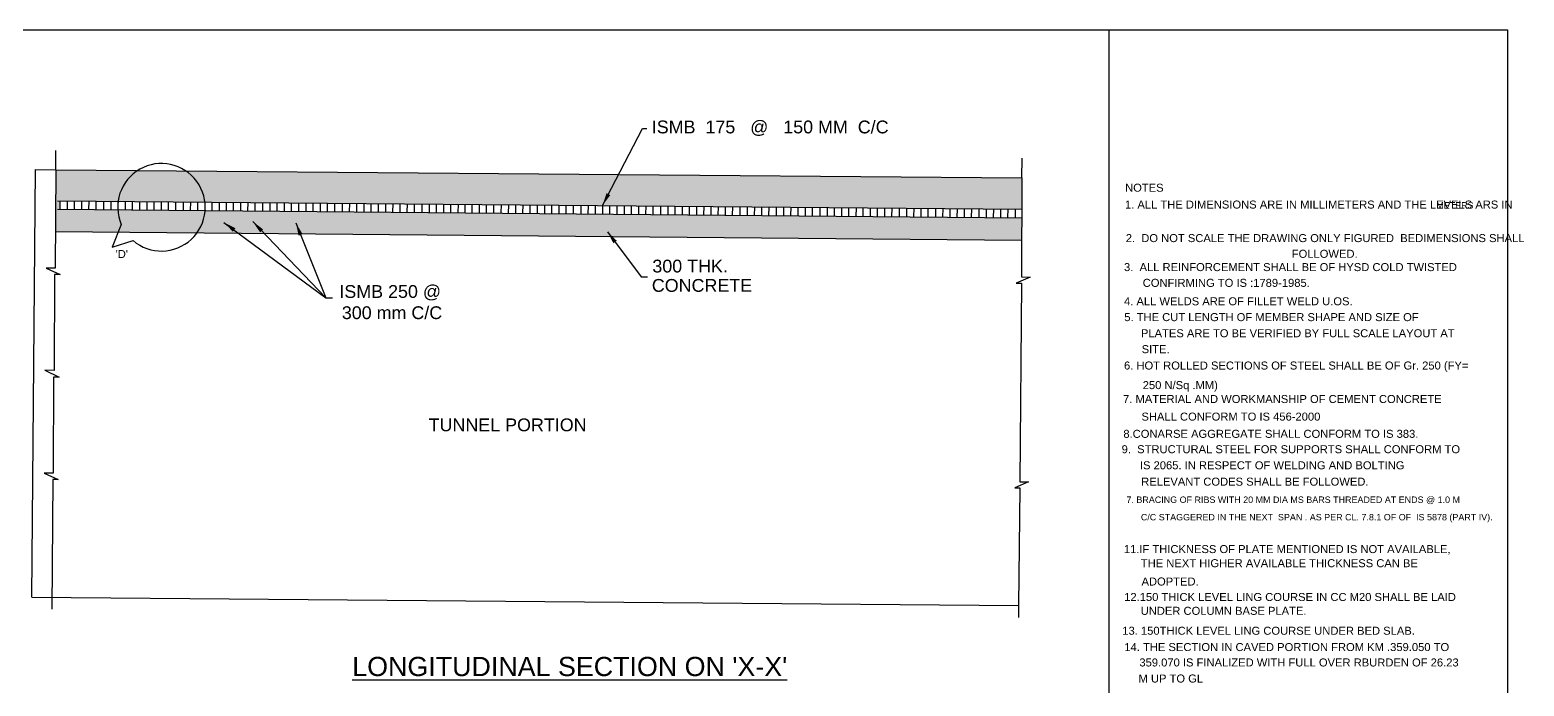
# Model space of a CAD drawing. Header units: millimetres. Extents: x -6546240 to -6538541, y 11661302 to 11667058.
# Drawn here: x -6543210 to -6538541, y 11665008 to 11667058 of the extents above; entities that cross this region are included whole.
import ezdxf

# ---------------------------------------------------------------- set-up
doc = ezdxf.new("R2010")
doc.units = ezdxf.units.MM
doc.header["$MEASUREMENT"] = 0
doc.layers.add('DIMENSION', color=7, linetype='Continuous')
doc.layers.add('TEXT', color=7, linetype='Continuous')
doc.styles.get("Standard").update_dxf_attribs({"font": 'arial.ttf', "height": 25})
doc.dimstyles.get("Standard").update_dxf_attribs({"dimtxt": 200, "dimasz": 110, "dimexe": 0.18, "dimexo": 0.0625, "dimgap": 0.09, "dimtad": 0, "dimtih": 1, "dimtoh": 1, "dimdec": 0, "dimzin": 0, "dimdsep": 46, "dimtxsty": 'Standard', "dimblk": 'OBLIQUE', "dimcen": 0.09, "dimse1": 1, "dimse2": 1, "dimadec": 0, "dimazin": 0, "dimtfac": 1, "dimtdec": 0, "dimtofl": 0, "dimtmove": 0, "dimatfit": 3, "dimfxl": 1, "dimtolj": 1, "dimtzin": 0, "dimarcsym": 0})

# ---------------------------------------------------------------- blocks, each defined once
blk = doc.blocks.new('_Oblique')
at = {"color": 0, "linetype": 'ByBlock', "lineweight": -2}
blk.add_line((-0.5, -0.5), (0.5, 0.5), dxfattribs=at)

msp = doc.modelspace()

# ---------------------------------------------------------------- hatches: boundary and pattern name
at = {"layer": 'DIMENSION'}
h = msp.add_hatch(dxfattribs=at)
h.set_pattern_fill('AR-CONC', color=0, scale=0.4, style=0)
h.set_pattern_definition([(50, (0, 0), (2.8690407304, -0.25100853993), [0.3, -3.3]), (355, (0, 0), (-0.55500533445, 3.0087685348), [0.24, -2.64]), (100.4514, (0.239, -0.021), (2.31403752686, 2.75775816824), [0.25496076, -2.804568448]), (46.1842, (0, 0.8), (4.2689641945, -0.6620760573), [0.45, -4.95]), (96.6356, (0.3557, 0.745), (3.7386508222, 3.8964714836), [0.382441152, -4.206852]), (351.1842, (0, 0.8), (3.7386477805, 3.8964744037), [0.36, -3.96]), (21, (0.4, 0.6), (2.38762820847, -1.61047556266), [0.3, -3.3]), (326, (0.4, 0.6), (0.9732613277, 2.9006001802), [0.24, -2.64]), (71.4514, (0.599, 0.4658), (3.3608905143, 1.29012198684), [0.25496076, -2.804568448]), (37.5, (0, 0), (0.04863942127, 1.331575415325), [0, -2.608, 0, -2.68, 0, -2.65]), (7.5, (0, 0), (1.05227814977, 1.57764684753), [0, -1.528, 0, -2.548, 0, -1.01]), (327.5, (-0.892, 0), (2.13528974469, -0.09021948694), [0, -1, 0, -3.12, 0, -4.14]), (317.5, (-1.292, 0), (2.33274467737, 0.40041992933), [0, -1.3, 0, -2.072, 0, -2.94])])
h.paths.add_polyline_path([(-6540110.5, 11666595.3), (-6542723, 11666617.5, -0.219618), (-6542662.9, 11666519.9), (-6540111, 11666497.4)])
h.paths.add_polyline_path([(-6540111.2, 11666471.1), (-6542662.3, 11666493.6, -0.137359), (-6542687.4, 11666424.2), (-6540111.5, 11666401.3)])
h.paths.add_polyline_path([(-6542872.4, 11666618.8), (-6543129.1, 11666621), (-6543130.1, 11666428.2), (-6542933.7, 11666426.4), (-6542924.5, 11666450, -0.087087), (-6542935.3, 11666496), (-6543115.9, 11666497.6), (-6543115.7, 11666523.9), (-6542934.2, 11666522.3, -0.219455)])
h.paths.add_polyline_path([(-6542723, 11666617.5), (-6542872.4, 11666618.8, 0.219455), (-6542934.2, 11666522.3), (-6542662.9, 11666519.9, 0.219618)])
h.paths.add_polyline_path([(-6542662.3, 11666493.6), (-6542935.3, 11666496, 0.087087), (-6542924.5, 11666450), (-6542933.7, 11666426.4), (-6542687.4, 11666424.2, 0.137359)])
h = msp.add_hatch(dxfattribs=at)
h.set_pattern_fill('AR-CONC', color=0, scale=0.2, style=0)
h.set_pattern_definition([(50, (0, 0), (1.4345203652, -0.12550426997), [0.15, -1.65]), (355, (0, 0), (-0.27750266723, 1.5043842674), [0.12, -1.32]), (100.4514, (0.1195, -0.0105), (1.15701876343, 1.37887908412), [0.12748038, -1.402284224]), (46.1842, (0, 0.4), (2.13448209725, -0.33103802866), [0.225, -2.475]), (96.6356, (0.1779, 0.3724), (1.8693254111, 1.9482357418), [0.191220576, -2.103426]), (351.1842, (0, 0.4), (1.86932389027, 1.94823720185), [0.18, -1.98]), (21, (0.2, 0.3), (1.19381410424, -0.80523778133), [0.15, -1.65]), (326, (0.2, 0.3), (0.48663066384, 1.4503000901), [0.12, -1.32]), (71.4514, (0.2995, 0.2329), (1.68044525716, 0.64506099342), [0.12748038, -1.402284224]), (37.5, (0, 0), (0.024319710635, 0.665787707663), [0, -1.304, 0, -1.34, 0, -1.325]), (7.5, (0, 0), (0.526139074884, 0.788823423765), [0, -0.764, 0, -1.274, 0, -0.505]), (327.5, (-0.446, 0), (1.067644872345, -0.045109743469), [0, -0.5, 0, -1.56, 0, -2.07]), (317.5, (-0.646, 0), (1.166372338685, 0.200209964665), [0, -0.65, 0, -1.036, 0, -1.47])])
h.paths.add_polyline_path([(-6540110.5, 11666595.3), (-6542723, 11666617.5, -0.219618), (-6542662.9, 11666519.9), (-6540111, 11666497.4)])

# ---------------------------------------------------------------- linework, layer by layer
at = {"layer": 'Defpoints', "color": 0}
for points in [[(-6543203.8, 11665285.2), (-6543192.3, 11666621.3), (-6543129.1, 11666621), (-6543128.8, 11666681)], [(-6543129.1, 11666621), (-6540110.3, 11666595.3), (-6540110, 11666656.7)], [(-6543129.1, 11666621), (-6543130.7, 11666313.1), (-6543158.8, 11666313.2), (-6543115.1, 11666293.5), (-6543132.8, 11666293.6), (-6543134.4, 11665994), (-6543162.8, 11665994.2), (-6543118.5, 11665973.2), (-6543135.5, 11665973.2), (-6543137.1, 11665673), (-6543165.4, 11665673.2), (-6543121.5, 11665653.4), (-6543138, 11665653.5), (-6543141.2, 11665247.9)], [(-6540110.5, 11666595.3), (-6540112.1, 11666285.8), (-6540084.5, 11666285.7), (-6540128.3, 11666266.1), (-6540112, 11666266), (-6540117, 11665646.1), (-6540089.9, 11665645.9), (-6540132.5, 11665626.7), (-6540117.4, 11665626.6), (-6540120.9, 11665259.2)], [(-6543123.3, 11666497.7), (-6540111.2, 11666471.1)], [(-6543123.2, 11666524), (-6540111, 11666497.4)], [(-6543115.7, 11666523.9), (-6543115.9, 11666497.6)], [(-6543093.2, 11666523.7), (-6543093.4, 11666497.4)], [(-6543071, 11666523.5), (-6543071.2, 11666497.2)], [(-6543048.4, 11666523.3), (-6543048.6, 11666497)], [(-6543026, 11666523.2), (-6543026.2, 11666496.8)], [(-6543003.4, 11666523), (-6543003.7, 11666496.6)], [(-6542979.8, 11666522.7), (-6542980, 11666496.4)], [(-6542957.1, 11666522.5), (-6542957.3, 11666496.2)], [(-6542934.8, 11666522.3), (-6542935.1, 11666496)], [(-6542912.1, 11666522.1), (-6542912.3, 11666495.8)], [(-6542890.1, 11666522), (-6542890.3, 11666495.6)], [(-6542866.8, 11666521.7), (-6542867.1, 11666495.4)], [(-6542844.5, 11666521.5), (-6542844.8, 11666495.2)], [(-6542822.3, 11666521.4), (-6542822.5, 11666495)], [(-6542799.7, 11666521.2), (-6542800, 11666494.8)], [(-6542777.3, 11666521), (-6542777.6, 11666494.6)], [(-6542754.8, 11666520.8), (-6542755, 11666494.4)], [(-6542731.1, 11666520.5), (-6542731.4, 11666494.2)], [(-6542708.4, 11666520.3), (-6542708.6, 11666494)], [(-6542686.2, 11666520.1), (-6542686.4, 11666493.8)], [(-6542663.4, 11666519.9), (-6542663.7, 11666493.6)], [(-6542641.5, 11666519.8), (-6542641.7, 11666493.4)], [(-6542618.2, 11666519.5), (-6542618.4, 11666493.2)], [(-6542596.5, 11666519.4), (-6542596.7, 11666493)], [(-6542574.3, 11666519.2), (-6542574.5, 11666492.8)], [(-6542551.7, 11666519), (-6542552, 11666492.6)], [(-6542529.3, 11666518.8), (-6542529.6, 11666492.4)], [(-6542506.8, 11666518.6), (-6542507, 11666492.2)], [(-6542483.1, 11666518.4), (-6542483.4, 11666492)], [(-6542460.4, 11666518.2), (-6542460.6, 11666491.8)], [(-6542438.2, 11666518), (-6542438.4, 11666491.6)], [(-6542415.4, 11666517.8), (-6542415.7, 11666491.4)], [(-6542393.4, 11666517.6), (-6542393.7, 11666491.2)], [(-6542370.2, 11666517.4), (-6542370.4, 11666491)], [(-6542347.7, 11666517.2), (-6542348, 11666490.8)], [(-6542325.5, 11666517), (-6542325.7, 11666490.6)], [(-6542302.9, 11666516.8), (-6542303.2, 11666490.4)], [(-6542280.6, 11666516.6), (-6542280.8, 11666490.2)], [(-6542258, 11666516.4), (-6542258.2, 11666490)], [(-6542234.4, 11666516.2), (-6542234.6, 11666489.8)], [(-6542211.6, 11666516), (-6542211.8, 11666489.6)], [(-6542189.4, 11666515.8), (-6542189.6, 11666489.4)], [(-6542166.7, 11666515.6), (-6542166.9, 11666489.2)], [(-6542144.7, 11666515.4), (-6542144.9, 11666489)], [(-6542121.4, 11666515.2), (-6542121.6, 11666488.8)], [(-6542098.5, 11666515), (-6542098.7, 11666488.6)], [(-6542076.3, 11666514.8), (-6542076.5, 11666488.4)], [(-6542053.7, 11666514.6), (-6542054, 11666488.2)], [(-6542031.3, 11666514.4), (-6542031.6, 11666488)], [(-6542008.8, 11666514.2), (-6542009, 11666487.8)], [(-6541985.1, 11666514), (-6541985.4, 11666487.6)], [(-6541962.4, 11666513.8), (-6541962.6, 11666487.4)], [(-6541940.2, 11666513.6), (-6541940.4, 11666487.2)], [(-6541917.4, 11666513.4), (-6541917.7, 11666487)], [(-6541895.4, 11666513.2), (-6541895.7, 11666486.8)], [(-6541872.2, 11666513), (-6541872.4, 11666486.6)], [(-6541851, 11666512.8), (-6541851.3, 11666486.4)], [(-6541828.8, 11666512.6), (-6541829.1, 11666486.2)], [(-6541806.3, 11666512.4), (-6541806.5, 11666486)], [(-6541783.9, 11666512.2), (-6541784.1, 11666485.8)], [(-6541761.3, 11666512), (-6541761.5, 11666485.6)], [(-6541737.7, 11666511.8), (-6541737.9, 11666485.4)], [(-6541714.9, 11666511.6), (-6541715.2, 11666485.2)], [(-6541692.7, 11666511.4), (-6541692.9, 11666485)], [(-6541670, 11666511.2), (-6541670.2, 11666484.8)], [(-6541648, 11666511), (-6541648.2, 11666484.6)], [(-6541624.7, 11666510.8), (-6541624.9, 11666484.4)], [(-6541602.1, 11666510.6), (-6541602.3, 11666484.2)], [(-6541579.8, 11666510.4), (-6541580.1, 11666484)], [(-6541557.3, 11666510.2), (-6541557.5, 11666483.8)], [(-6541534.9, 11666510), (-6541535.1, 11666483.6)], [(-6541512.3, 11666509.8), (-6541512.5, 11666483.4)], [(-6541488.7, 11666509.6), (-6541488.9, 11666483.2)], [(-6541465.9, 11666509.4), (-6541466.2, 11666483)], [(-6541443.7, 11666509.2), (-6541444, 11666482.8)], [(-6541421, 11666509), (-6541421.2, 11666482.6)], [(-6541399, 11666508.8), (-6541399.2, 11666482.4)], [(-6541375.7, 11666508.6), (-6541375.9, 11666482.2)], [(-6541353, 11666508.4), (-6541353.2, 11666482)], [(-6541330.8, 11666508.2), (-6541331, 11666481.8)], [(-6541308.2, 11666508), (-6541308.4, 11666481.6)], [(-6541285.8, 11666507.8), (-6541286, 11666481.4)], [(-6541263.2, 11666507.6), (-6541263.5, 11666481.2)], [(-6541239.6, 11666507.4), (-6541239.8, 11666481)], [(-6541216.9, 11666507.2), (-6541217.1, 11666480.8)], [(-6541194.6, 11666507), (-6541194.9, 11666480.6)], [(-6541171.9, 11666506.8), (-6541172.1, 11666480.4)], [(-6541149.9, 11666506.6), (-6541150.1, 11666480.2)], [(-6541126.6, 11666506.4), (-6541126.8, 11666480)], [(-6541104.7, 11666506.2), (-6541104.9, 11666479.8)], [(-6541082.5, 11666506), (-6541082.7, 11666479.6)], [(-6541059.9, 11666505.8), (-6541060.1, 11666479.4)], [(-6541037.5, 11666505.6), (-6541037.8, 11666479.2)], [(-6541014.9, 11666505.4), (-6541015.2, 11666479)], [(-6540991.3, 11666505.2), (-6540991.6, 11666478.8)], [(-6540968.6, 11666505), (-6540968.8, 11666478.6)], [(-6540946.4, 11666504.8), (-6540946.6, 11666478.4)], [(-6540923.6, 11666504.6), (-6540923.9, 11666478.2)], [(-6540901.6, 11666504.4), (-6540901.9, 11666478)], [(-6540878.3, 11666504.2), (-6540878.6, 11666477.8)], [(-6540855, 11666504), (-6540855.3, 11666477.6)], [(-6540832.8, 11666503.8), (-6540833, 11666477.4)], [(-6540810.2, 11666503.6), (-6540810.5, 11666477.2)], [(-6540787.8, 11666503.4), (-6540788.1, 11666477)], [(-6540765.3, 11666503.2), (-6540765.5, 11666476.8)], [(-6540741.6, 11666503), (-6540741.9, 11666476.6)], [(-6540718.9, 11666502.8), (-6540719.1, 11666476.4)], [(-6540696.7, 11666502.6), (-6540696.9, 11666476.2)], [(-6540673.9, 11666502.4), (-6540674.2, 11666476)], [(-6540652, 11666502.2), (-6540652.2, 11666475.8)], [(-6540628.7, 11666502), (-6540628.9, 11666475.6)], [(-6540607, 11666501.8), (-6540607.2, 11666475.4)], [(-6540584.8, 11666501.6), (-6540585, 11666475.2)], [(-6540562.2, 11666501.4), (-6540562.4, 11666475)], [(-6540539.8, 11666501.2), (-6540540, 11666474.8)], [(-6540517.2, 11666501), (-6540517.5, 11666474.6)], [(-6540493.6, 11666500.8), (-6540493.8, 11666474.4)], [(-6540470.9, 11666500.6), (-6540471.1, 11666474.2)], [(-6540448.6, 11666500.4), (-6540448.9, 11666474)], [(-6540425.9, 11666500.2), (-6540426.1, 11666473.8)], [(-6540403.9, 11666500), (-6540404.1, 11666473.6)], [(-6540380.6, 11666499.8), (-6540380.9, 11666473.4)], [(-6540358, 11666499.6), (-6540358.2, 11666473.2)], [(-6540335.8, 11666499.4), (-6540336, 11666473)], [(-6540313.2, 11666499.2), (-6540313.4, 11666472.8)], [(-6540290.8, 11666499), (-6540291, 11666472.6)], [(-6540268.2, 11666498.8), (-6540268.5, 11666472.4)], [(-6540244.6, 11666498.6), (-6540244.8, 11666472.2)], [(-6540221.9, 11666498.4), (-6540222.1, 11666472)], [(-6540199.6, 11666498.2), (-6540199.9, 11666471.8)], [(-6540176.9, 11666498), (-6540177.1, 11666471.6)], [(-6540154.9, 11666497.8), (-6540155.1, 11666471.4)], [(-6540131.6, 11666497.6), (-6540131.9, 11666471.2)], [(-6542924.5, 11666450), (-6542952.5, 11666378.5), (-6542887.4, 11666399.6)], [(-6543130.1, 11666428.2), (-6540111.5, 11666401.3)], [(-6543203.8, 11665285.2), (-6540120.9, 11665259.2), (-6540121.1, 11665222.3)]]:
    msp.add_lwpolyline(points, dxfattribs=at)
msp.add_arc((-6542798.7, 11666503.6), 136.8, 229.5442, 203.1055, dxfattribs=at)
at = {"layer": 'DIMENSION', "color": 0}
msp.add_lwpolyline([(-6538593.3, 11661524.5), (-6546240.1, 11661524.5), (-6546240.1, 11667057.8), (-6538593.3, 11667057.8)], close=True, dxfattribs=at)
msp.add_lwpolyline([(-6539837.6, 11664283.2), (-6539837.6, 11667057.8)], dxfattribs=at)

# ---------------------------------------------------------------- texts
for s, p in [('3.  ALL REINFORCEMENT SHALL BE OF HYSD COLD TWISTED', (-6539791.4, 11666304.2)), ('CONFIRMING TO IS :1789-1985.', (-6539733, 11666255)), ('4. ALL WELDS ARE OF FILLET WELD U.OS.', (-6539791.4, 11666197.4)), ('5. THE CUT LENGTH OF MEMBER SHAPE AND SIZE OF ', (-6539790.6, 11666147.9)), ('PLATES ARE TO BE VERIFIED BY FULL SCALE LAYOUT AT ', (-6539738.6, 11666097.5)), ('SITE.', (-6539736.3, 11666047.8)), ('6. HOT ROLLED SECTIONS OF STEEL SHALL BE OF Gr. 250 (FY=', (-6539791.4, 11665996.7)), ('250 N/Sq .MM)', (-6539733, 11665935.5)), ('7. MATERIAL AND WORKMANSHIP OF CEMENT CONCRETE', (-6539794.4, 11665892.1)), ('SHALL CONFORM TO IS 456-2000', (-6539736.9, 11665837.1)), ('8.CONARSE AGGREGATE SHALL CONFORM TO IS 383.', (-6539793.5, 11665783.3)), ('9.  STRUCTURAL STEEL FOR SUPPORTS SHALL CONFORM TO ', (-6539798.9, 11665735.2)), ('IS 2065. IN RESPECT OF WELDING AND BOLTING', (-6539741.8, 11665685)), ('RELEVANT CODES SHALL BE FOLLOWED.', (-6539737.8, 11665633.9)), ('11.IF THICKNESS OF PLATE MENTIONED IS NOT AVAILABLE,', (-6539792, 11665423.2)), ('THE NEXT HIGHER AVAILABLE THICKNESS CAN BE', (-6539738.8, 11665379.1)), ('ADOPTED.', (-6539736.7, 11665321.9)), ('12.150 THICK LEVEL LING COURSE IN CC M20 SHALL BE LAID ', (-6539790.9, 11665273.5)), ('UNDER COLUMN BASE PLATE.', (-6539739.4, 11665230.3)), ('13. 150THICK LEVEL LING COURSE UNDER BED SLAB.', (-6539796.8, 11665168.1)), ('14. THE SECTION IN CAVED PORTION FROM KM .359.050 TO ', (-6539790.4, 11665117.1)), ('359.070 IS FINALIZED WITH FULL OVER RBURDEN OF 26.23 ', (-6539743.4, 11665069)), ('M UP TO GL', (-6539746.1, 11665018.8))]:
    msp.add_text(s, height=25, dxfattribs=at).set_placement(p)
at = {"layer": 'TEXT', "color": 0}
for s, height, p in [('ISMB  175   @   150 MM  C/C', 40, (-6541266.8, 11666734.5)), ('NOTES', 25, (-6539788, 11666552.2)), ('1. ALL THE DIMENSIONS ARE IN MILLIMETERS AND THE LEVELS ARS IN ', 25, (-6539788.4, 11666499.6)), ('    METERS ', 20, (-6538846.9, 11666499.6)), ('2.  DO NOT SCALE THE DRAWING ONLY FIGURED  BEDIMENSIONS SHALL ', 25, (-6539786, 11666394.8)), ("'D'", 25, (-6542941.9, 11666345.1)), ('    FOLLOWED.', 25, (-6539306.1, 11666345.8)), ('300 THK. ', 40, (-6541265, 11666299.9)), ('ISMB 250 @', 40, (-6542242.8, 11666220.5)), ('CONCRETE', 40, (-6541266.7, 11666239.5)), ('300 mm C/C', 40, (-6542235.2, 11666154.2)), ('TUNNEL PORTION ', 40, (-6541964, 11665803.8)), ('7. BRACING OF RIBS WITH 20 MM DIA MS BARS THREADED AT ENDS @ 1.0 M', 20, (-6539783.8, 11665580)), ('C/C STAGGERED IN THE NEXT  SPAN . AS PER CL. 7.8.1 OF OF  IS 5878 (PART IV).', 20, (-6539738.8, 11665525.4)), ("%%ULONGITUDINAL SECTION ON 'X-X'", 60, (-6542202.6, 11665038.9))]:
    msp.add_text(s, height=height, dxfattribs=at).set_placement(p)

# ---------------------------------------------------------------- leaders
at = {"layer": 'DIMENSION', "color": 0}
for points in [[(-6541421, 11666509), (-6541295.6, 11666749.6), (-6541282.3, 11666749.6)], [(-6542603.7, 11666456.5), (-6542285.6, 11666220.6), (-6542264.3, 11666220.6)], [(-6542513.5, 11666458.9), (-6542285.6, 11666220.6)], [(-6542378.7, 11666454.5), (-6542285.6, 11666220.6)], [(-6541405.4, 11666427.1), (-6541300, 11666286.4), (-6541279.8, 11666286.4)]]:
    msp.add_leader(points, dimstyle='Standard', override={"dimtxt": 25, "dimasz": 40, "dimgap": 0.09, "dimtad": 0, "dimarcsym": 1}, dxfattribs=at)

doc.saveas('drawing.dxf')
